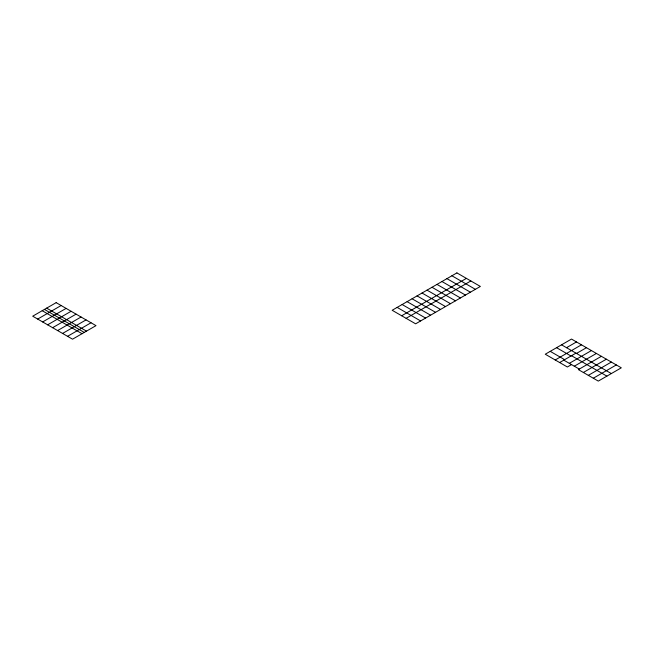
<?xml version="1.0" encoding="UTF-8"?>
<svg xmlns="http://www.w3.org/2000/svg" width="654" height="654" viewBox="0 0 654 654"><rect width="100%" height="100%" fill="white"/><g stroke="black" fill="none" stroke-linecap="round" stroke-linejoin="round"><path stroke-width="0.98" d="M37.679 319.07L61.141 305.524M42.657 321.94L66.119 308.394M47.636 324.817L71.098 311.271M52.614 327.695L76.077 314.149M57.593 330.564L81.055 317.018M62.571 333.442L86.042 319.896M67.558 336.32L91.02 322.774M401.67 315.759L466.4 278.383M406.126 318.326L470.855 280.958M566.528 347.691L576.485 341.944M555.213 359.978L581.463 344.822M559.661 362.545L575.961 353.135M576.485 353.446L586.442 347.691M569.323 363.33L591.429 350.569M571.506 364.597L567.361 366.992L545.256 354.223L571.506 339.066L621.3 367.818L598.287 381.102L578.373 369.6L601.386 356.316M574.302 366.207L596.407 353.446M583.352 372.478L606.364 359.193M588.33 375.355L611.343 362.071M593.309 378.225L616.321 364.94M451.914 275.775L475.384 289.321M446.935 278.645L470.398 292.191M561.549 344.822L611.343 373.565M571.506 355.711L606.887 376.132M441.957 281.522L465.419 295.068M556.57 347.691L570.983 356.013M436.978 284.4L460.441 297.946M550.235 351.353L564.639 359.667M563.813 360.15L579.281 369.077M432 287.269L455.462 300.815M427.021 290.147L450.483 303.693M422.043 293.025L445.505 306.571M417.064 295.894L440.526 309.44M412.085 298.772L435.548 312.318M407.107 301.649L430.569 315.195M402.128 304.519L425.591 318.065M397.15 307.396L420.612 320.942M46.655 308.132L86.492 331.137M44.431 309.424L84.268 332.42M42.208 310.707L82.036 333.704M56.162 302.647L32.7 316.193L72.537 339.189L95.999 325.643L56.162 302.647M456.901 272.898L392.171 310.274L415.633 323.82L480.363 286.444L456.901 272.898"/></g></svg>
